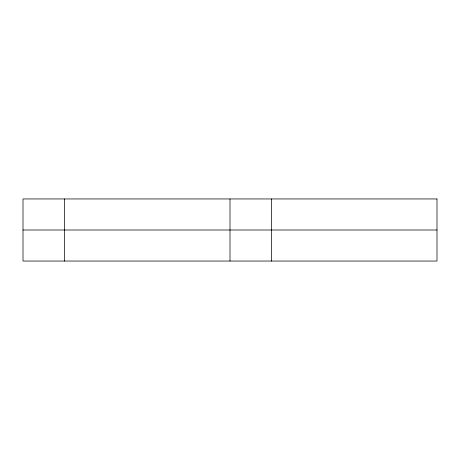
<?xml version="1.0" encoding="UTF-8"?>
<svg xmlns="http://www.w3.org/2000/svg" width="460" height="460" viewBox="0 0 460 460"><rect width="100%" height="100%" fill="white"/><g stroke="black" fill="none" stroke-linecap="round" stroke-linejoin="round"><path stroke-width="0.69" d="M23 230L437 230M271.4 198.95L271.4 261.05M230 198.95L230 261.05M64.4 198.95L64.4 261.05M437 198.95L23 198.95L23 261.05L437 261.05L437 198.95"/></g></svg>
